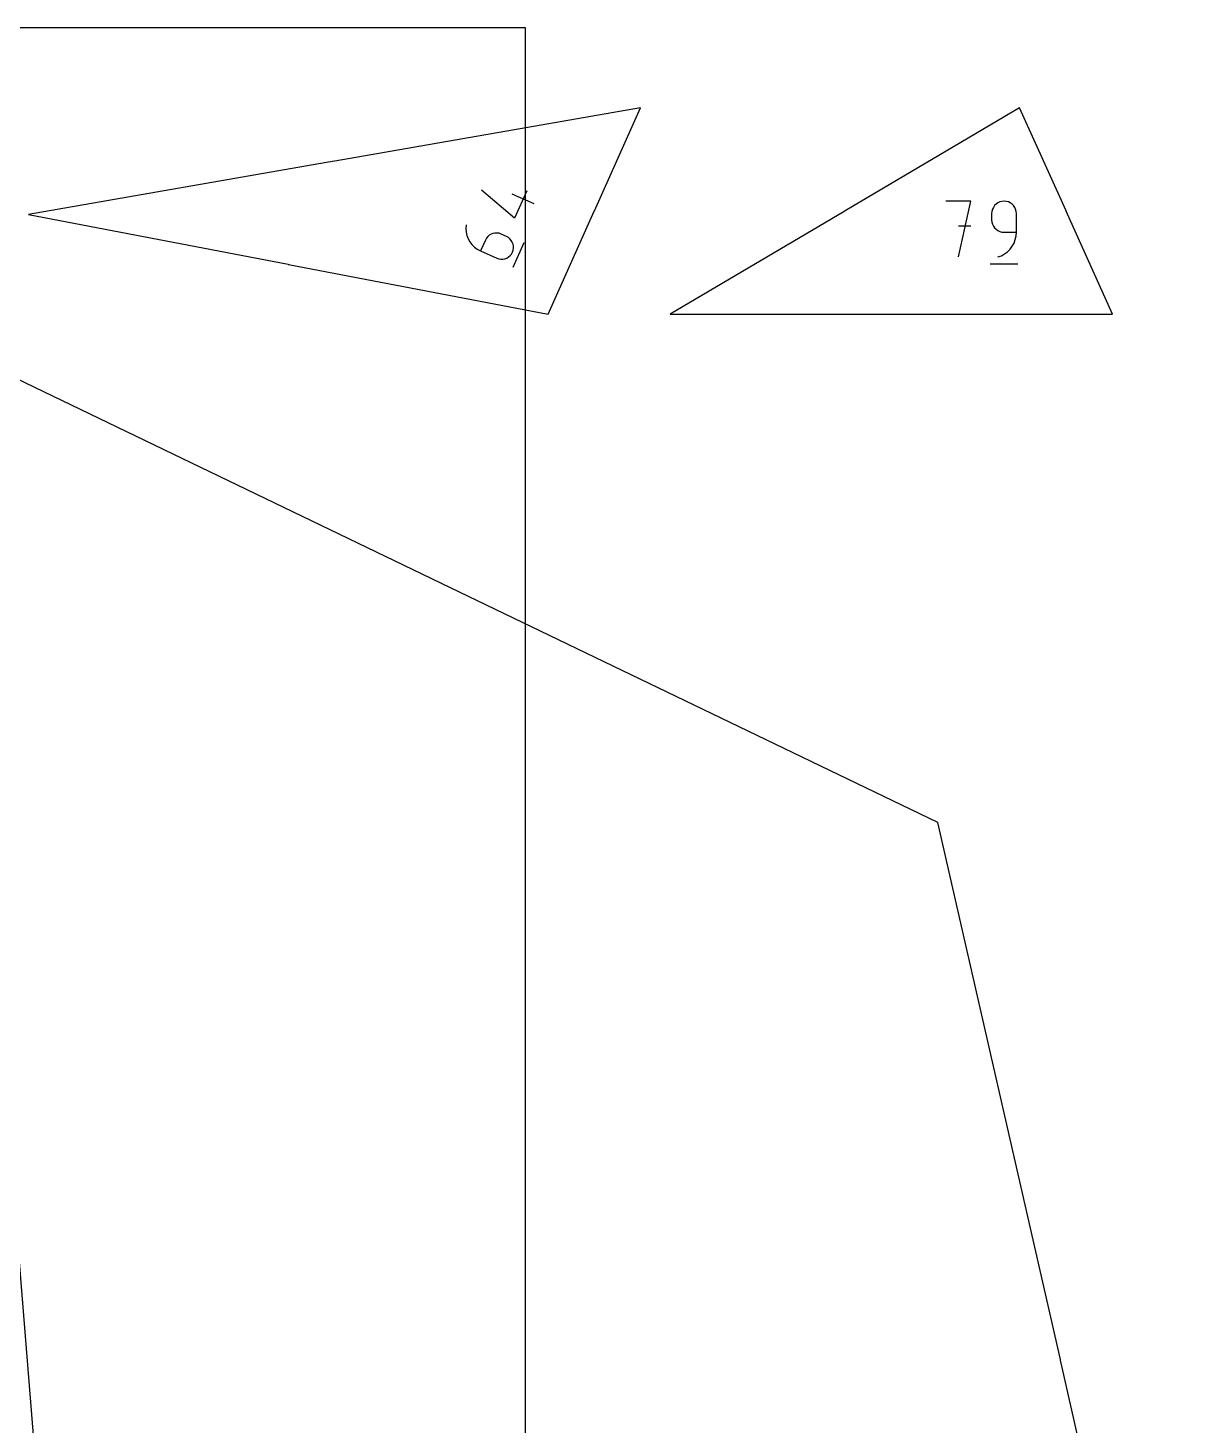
# Model space of a CAD drawing. Extents: x 0 to 270, y 0 to 297.
# Drawn here: x 147.1 to 269.9, y 148.5 to 296.9 of the extents above; entities that cross this region are included whole.
import ezdxf

# ---------------------------------------------------------------- set-up
doc = ezdxf.new("R2010")
doc.units = 0

msp = doc.modelspace()

# ---------------------------------------------------------------- linework, layer by layer
at = {"layer": 'annotation', "color": 1}
for p, q in [((179.711271, 282.780956), (179.711226, 282.779943)), ((179.711226, 282.779943), (179.711329, 282.778916)), ((179.711458, 282.78194), (179.711271, 282.780956)), ((179.714663, 282.779497), (179.711329, 282.778916)), ((179.711329, 282.778916), (179.712199, 282.773925)), ((179.71178, 282.782881), (179.711458, 282.78194)), ((179.71223, 282.783767), (179.71178, 282.782881)), ((179.712199, 282.773925), (179.712199, 282.773925)), ((179.712199, 282.773925), (179.712358, 282.773335)), ((179.712801, 282.784582), (179.71223, 282.783767)), ((179.712358, 282.773335), (179.712611, 282.772798)), ((179.712611, 282.772798), (179.712949, 282.772321)), ((179.712691, 282.768638), (179.720198, 282.769948)), ((179.713486, 282.785315), (179.712801, 282.784582)), ((179.712949, 282.772321), (179.713359, 282.771912)), ((179.713359, 282.771912), (179.713832, 282.77158)), ((179.714278, 282.78595), (179.713486, 282.785315)), ((179.713832, 282.77158), (179.714354, 282.771332)), ((179.715171, 282.786475), (179.714278, 282.78595)), ((179.714354, 282.771332), (179.714917, 282.771176)), ((179.715272, 282.779548), (179.714663, 282.779497)), ((179.714917, 282.771176), (179.715507, 282.771119)), ((179.715171, 282.786475), (179.715171, 282.786475)), ((179.715863, 282.779492), (179.715272, 282.779548)), ((179.715507, 282.771119), (179.716115, 282.771169)), ((179.716425, 282.779337), (179.715863, 282.779492)), ((179.716115, 282.771169), (179.716705, 282.771328)), ((179.716115, 282.771169), (179.716115, 282.771169)), ((179.716948, 282.77909), (179.716425, 282.779337)), ((179.716705, 282.771328), (179.717243, 282.771581)), ((179.717419, 282.778759), (179.716948, 282.77909)), ((179.717243, 282.771581), (179.717719, 282.771919)), ((179.717829, 282.778352), (179.717419, 282.778759)), ((179.717719, 282.771919), (179.718127, 282.772329)), ((179.718166, 282.777876), (179.717829, 282.778352)), ((179.718127, 282.772329), (179.718458, 282.772802)), ((179.718419, 282.777339), (179.718166, 282.777876)), ((179.718577, 282.776749), (179.718419, 282.777339)), ((179.718458, 282.772802), (179.718706, 282.773325)), ((179.718867, 282.775088), (179.718577, 282.776749)), ((179.718577, 282.776749), (179.718577, 282.776749)), ((179.718706, 282.773325), (179.718862, 282.773888)), ((179.718862, 282.773888), (179.718918, 282.774479)), ((179.718918, 282.774479), (179.718867, 282.775088)), ((198.86334, 276.719887), (195.336503, 279.67918)), ((200.922114, 278.224243), (198.613789, 279.256053)), ((200.153322, 279.605782), (198.86334, 276.719887)), ((247.332765, 278.512839), (244.697536, 278.512839)), ((246.015336, 272.586826), (247.332765, 278.512839)), ((249.637318, 277.654652), (249.57608, 277.431778)), ((249.734799, 277.859926), (249.637318, 277.654652)), ((249.864772, 278.043866), (249.734799, 277.859926)), ((250.023488, 278.202737), (249.864772, 278.043866)), ((250.207196, 278.332805), (250.023488, 278.202737)), ((250.412147, 278.430334), (250.207196, 278.332805)), ((250.63459, 278.49159), (250.412147, 278.430334)), ((250.870776, 278.512839), (250.63459, 278.49159)), ((251.107451, 278.49159), (250.870776, 278.512839)), ((250.870776, 278.512839), (250.870776, 278.512839)), ((251.330154, 278.430334), (251.107451, 278.49159)), ((251.535182, 278.332805), (251.330154, 278.430334)), ((251.718828, 278.202737), (251.535182, 278.332805)), ((251.877391, 278.043866), (251.718828, 278.202737)), ((252.007165, 277.859926), (251.877391, 278.043866)), ((252.104447, 277.654652), (252.007165, 277.859926)), ((252.165533, 277.431778), (252.104447, 277.654652)), ((207.316651, 277.471779), (207.316626, 277.471494)), ((207.316626, 277.471494), (207.316649, 277.471208)), ((207.316649, 277.471208), (207.316721, 277.470928)), ((207.316723, 277.472057), (207.316651, 277.471779)), ((207.316721, 277.470928), (207.316843, 277.470661)), ((207.316842, 277.47232), (207.316723, 277.472057)), ((207.317007, 277.472561), (207.316842, 277.47232)), ((207.316843, 277.470661), (207.317015, 277.470413)), ((207.317218, 277.472775), (207.317007, 277.472561)), ((207.317015, 277.470413), (207.317015, 277.470413)), ((207.317015, 277.470413), (207.317819, 277.469544)), ((207.317318, 277.472853), (207.317218, 277.472775)), ((207.317218, 277.472775), (207.317218, 277.472775)), ((207.317423, 277.472923), (207.317318, 277.472853)), ((207.317532, 277.472984), (207.317423, 277.472923)), ((207.317644, 277.473037), (207.317532, 277.472984)), ((207.31776, 277.473082), (207.317644, 277.473037)), ((207.317879, 277.473117), (207.31776, 277.473082)), ((207.317819, 277.469544), (207.3187, 277.468767)), ((207.317999, 277.473144), (207.317879, 277.473117)), ((207.318122, 277.473162), (207.317999, 277.473144)), ((207.318247, 277.473171), (207.318122, 277.473162)), ((207.320662, 277.484571), (207.318196, 277.479055)), ((207.319432, 277.473149), (207.318247, 277.473171)), ((207.318247, 277.473171), (207.318247, 277.473171)), ((207.3187, 277.468767), (207.319649, 277.468088)), ((207.320599, 277.473008), (207.319432, 277.473149)), ((207.319649, 277.468088), (207.320658, 277.46751)), ((207.321739, 277.472752), (207.320599, 277.473008)), ((207.320658, 277.46751), (207.321719, 277.467036)), ((207.321357, 277.482424), (207.321305, 277.481607)), ((207.321305, 277.481607), (207.32137, 277.480807)), ((207.321357, 277.482424), (207.321357, 277.482424)), ((207.32137, 277.480807), (207.321547, 277.480033)), ((207.321547, 277.480033), (207.321829, 277.479297)), ((207.321719, 277.467036), (207.322823, 277.466669)), ((207.322843, 277.472385), (207.321739, 277.472752)), ((207.321829, 277.479297), (207.322211, 277.47861)), ((207.322211, 277.47861), (207.322686, 277.477982)), ((207.322686, 277.477982), (207.323249, 277.477424)), ((207.322823, 277.466669), (207.323963, 277.466415)), ((207.323904, 277.471911), (207.322843, 277.472385)), ((207.323249, 277.477424), (207.323893, 277.476946)), ((207.323893, 277.476946), (207.324613, 277.476559)), ((207.324913, 277.471333), (207.323904, 277.471911)), ((207.323963, 277.466415), (207.32513, 277.466275)), ((207.325708, 277.479009), (207.324613, 277.476559)), ((207.324613, 277.476559), (207.328292, 277.474915)), ((207.325862, 277.470655), (207.324913, 277.471333)), ((207.32513, 277.466275), (207.326317, 277.466255)), ((207.325944, 277.479431), (207.325708, 277.479009)), ((207.326744, 277.469881), (207.325862, 277.470655)), ((207.326243, 277.479794), (207.325944, 277.479431)), ((207.326595, 277.480094), (207.326243, 277.479794)), ((207.326317, 277.466255), (207.326442, 277.466264)), ((207.326317, 277.466255), (207.326317, 277.466255)), ((207.326442, 277.466264), (207.326565, 277.466282)), ((207.326565, 277.466282), (207.326687, 277.46631)), ((207.32699, 277.480328), (207.326595, 277.480094)), ((207.326687, 277.46631), (207.326806, 277.466346)), ((207.327549, 277.469013), (207.326744, 277.469881)), ((207.326806, 277.466346), (207.326922, 277.46639)), ((207.326922, 277.46639), (207.327034, 277.466442)), ((207.327417, 277.480491), (207.32699, 277.480328)), ((207.327034, 277.466442), (207.327141, 277.466503)), ((207.327141, 277.466503), (207.327243, 277.466571)), ((207.327243, 277.466571), (207.327339, 277.466647)), ((207.327339, 277.466647), (207.327553, 277.466862)), ((207.327339, 277.466647), (207.327339, 277.466647)), ((207.327868, 277.48058), (207.327417, 277.480491)), ((207.327722, 277.468765), (207.327549, 277.469013)), ((207.327549, 277.469013), (207.327549, 277.469013)), ((207.327553, 277.466862), (207.32772, 277.467104)), ((207.32772, 277.467104), (207.327841, 277.467368)), ((207.327845, 277.468497), (207.327722, 277.468765)), ((207.327841, 277.467368), (207.327915, 277.467645)), ((207.327917, 277.468217), (207.327845, 277.468497)), ((207.328331, 277.480591), (207.327868, 277.48058)), ((207.327915, 277.467645), (207.32794, 277.467931)), ((207.32794, 277.467931), (207.327917, 277.468217)), ((207.328292, 277.474915), (207.328292, 277.474915)), ((207.328292, 277.474915), (207.32875, 277.474757)), ((207.328797, 277.48052), (207.328331, 277.480591)), ((207.32875, 277.474757), (207.329216, 277.474685)), ((207.329255, 277.480362), (207.328797, 277.48052)), ((207.329216, 277.474685), (207.329679, 277.474696)), ((207.330482, 277.479814), (207.329255, 277.480362)), ((207.329255, 277.480362), (207.329255, 277.480362)), ((207.329679, 277.474696), (207.330129, 277.474784)), ((207.330129, 277.474784), (207.330557, 277.474947)), ((207.330905, 277.479577), (207.330482, 277.479814)), ((207.330557, 277.474947), (207.330952, 277.475181)), ((207.331269, 277.479278), (207.330905, 277.479577)), ((207.330952, 277.475181), (207.331304, 277.475481)), ((207.33157, 277.478926), (207.331269, 277.479278)), ((207.331304, 277.475481), (207.331603, 277.475845)), ((207.331804, 277.478531), (207.33157, 277.478926)), ((207.331603, 277.475845), (207.33184, 277.476268)), ((207.331967, 277.478103), (207.331804, 277.478531)), ((207.33184, 277.476268), (207.331997, 277.476725)), ((207.33184, 277.476268), (207.33184, 277.476268)), ((207.332057, 277.477653), (207.331967, 277.478103)), ((207.331997, 277.476725), (207.332068, 277.47719)), ((207.332068, 277.47719), (207.332057, 277.477653)), ((233.963633, 277.488949), (233.959015, 277.486223)), ((233.967455, 277.477202), (233.963633, 277.488949)), ((233.966363, 277.484325), (233.964054, 277.482962)), ((233.96957, 277.490467), (233.969484, 277.489686)), ((233.969484, 277.489686), (233.969508, 277.488899)), ((233.969508, 277.488899), (233.969645, 277.488119)), ((233.969765, 277.491231), (233.96957, 277.490467)), ((233.969645, 277.488119), (233.969894, 277.487356)), ((233.970067, 277.491964), (233.969765, 277.491231)), ((233.969894, 277.487356), (233.970257, 277.486624)), ((233.970476, 277.492656), (233.970067, 277.491964)), ((233.972563, 277.487986), (233.970257, 277.486624)), ((233.970257, 277.486624), (233.972295, 277.483173)), ((233.970991, 277.493293), (233.970476, 277.492656)), ((233.970991, 277.493293), (233.970991, 277.493293)), ((233.972295, 277.483173), (233.972295, 277.483173)), ((233.972295, 277.483173), (233.972577, 277.48278)), ((233.973, 277.488194), (233.972563, 277.487986)), ((233.972577, 277.48278), (233.972915, 277.482453)), ((233.972915, 277.482453), (233.973298, 277.482194)), ((233.973453, 277.488317), (233.973, 277.488194)), ((233.973298, 277.482194), (233.973716, 277.482007)), ((233.973913, 277.488359), (233.973453, 277.488317)), ((233.973716, 277.482007), (233.974159, 277.481893)), ((233.974368, 277.488323), (233.973913, 277.488359)), ((233.974136, 277.479396), (233.979328, 277.482462)), ((233.974159, 277.481893), (233.974615, 277.481855)), ((233.97481, 277.488209), (233.974368, 277.488323)), ((233.974615, 277.481855), (233.975075, 277.481896)), ((233.975227, 277.488022), (233.97481, 277.488209)), ((233.975075, 277.481896), (233.975528, 277.482019)), ((233.975609, 277.487764), (233.975227, 277.488022)), ((233.975528, 277.482019), (233.975964, 277.482226)), ((233.975947, 277.487437), (233.975609, 277.487764)), ((233.976228, 277.487045), (233.975947, 277.487437)), ((233.975964, 277.482226), (233.976357, 277.482508)), ((233.975964, 277.482226), (233.975964, 277.482226)), ((233.976907, 277.485896), (233.976228, 277.487045)), ((233.976228, 277.487045), (233.976228, 277.487045)), ((233.976357, 277.482508), (233.976683, 277.482846)), ((233.976683, 277.482846), (233.976942, 277.483229)), ((233.977114, 277.485459), (233.976907, 277.485896)), ((233.976942, 277.483229), (233.977129, 277.483647)), ((233.977238, 277.485006), (233.977114, 277.485459)), ((233.977129, 277.483647), (233.977243, 277.484089)), ((233.97728, 277.484545), (233.977238, 277.485006)), ((233.977243, 277.484089), (233.97728, 277.484545)), ((249.57608, 277.431778), (249.554834, 277.195039)), ((249.554834, 277.195039), (249.554834, 276.536139)), ((249.554834, 276.536139), (249.554834, 276.536139)), ((249.554834, 276.536139), (249.57608, 276.299412)), ((249.57608, 276.299412), (249.637318, 276.076572)), ((252.186718, 277.195039), (252.165533, 277.431778)), ((252.186718, 275.21871), (252.186718, 277.195039)), ((252.186718, 277.195039), (252.186718, 277.195039)), ((257.463571, 277.483522), (257.46356, 277.482939)), ((257.46356, 277.482939), (257.463652, 277.482353)), ((257.46368, 277.48409), (257.463571, 277.483522)), ((257.463652, 277.482353), (257.463852, 277.481777)), ((257.463884, 277.484629), (257.46368, 277.48409)), ((257.463852, 277.481777), (257.463852, 277.481777)), ((257.463852, 277.481777), (257.464151, 277.481246)), ((257.464176, 277.485127), (257.463884, 277.484629)), ((257.464151, 277.481246), (257.464529, 277.480788)), ((257.464553, 277.485572), (257.464176, 277.485127)), ((257.464529, 277.480788), (257.464973, 277.48041)), ((257.465011, 277.485951), (257.464553, 277.485572)), ((257.464973, 277.48041), (257.465471, 277.480116)), ((257.465543, 277.486251), (257.465011, 277.485951)), ((257.465471, 277.480116), (257.466009, 277.479912)), ((257.46708, 277.486943), (257.465543, 277.486251)), ((257.465543, 277.486251), (257.465543, 277.486251)), ((257.466009, 277.479912), (257.466577, 277.4798)), ((257.466577, 277.4798), (257.46716, 277.479788)), ((257.467657, 277.487144), (257.46708, 277.486943)), ((257.46716, 277.479788), (257.467746, 277.47988)), ((257.468244, 277.487236), (257.467657, 277.487144)), ((257.467746, 277.47988), (257.468323, 277.48008)), ((257.468828, 277.487224), (257.468244, 277.487236)), ((257.468323, 277.48008), (257.469861, 277.480773)), ((257.469397, 277.487113), (257.468828, 277.487224)), ((257.469937, 277.486909), (257.469397, 277.487113)), ((257.469861, 277.480773), (257.470393, 277.481072)), ((257.469861, 277.480773), (257.469861, 277.480773)), ((257.470436, 277.486616), (257.469937, 277.486909)), ((257.470393, 277.481072), (257.470851, 277.481451)), ((257.470881, 277.486238), (257.470436, 277.486616)), ((257.470851, 277.481451), (257.471229, 277.481897)), ((257.47126, 277.485781), (257.470881, 277.486238)), ((257.471229, 277.481897), (257.471523, 277.482396)), ((257.471559, 277.48525), (257.47126, 277.485781)), ((257.47128, 277.486996), (257.471268, 277.486412)), ((257.471268, 277.486412), (257.471359, 277.485826)), ((257.471391, 277.487564), (257.47128, 277.486996)), ((257.471359, 277.485826), (257.471559, 277.48525)), ((257.471596, 277.488104), (257.471391, 277.487564)), ((257.471523, 277.482396), (257.471728, 277.482935)), ((257.471759, 277.484673), (257.471559, 277.48525)), ((257.471559, 277.48525), (257.471559, 277.48525)), ((257.471559, 277.48525), (257.471559, 277.48525)), ((257.471559, 277.48525), (257.471859, 277.484719)), ((257.47189, 277.488603), (257.471596, 277.488104)), ((257.471728, 277.482935), (257.471839, 277.483503)), ((257.471851, 277.484087), (257.471759, 277.484673)), ((257.471839, 277.483503), (257.471851, 277.484087)), ((257.471859, 277.484719), (257.472237, 277.484262)), ((257.472268, 277.489049), (257.47189, 277.488603)), ((257.472237, 277.484262), (257.472682, 277.483884)), ((257.472726, 277.489428), (257.472268, 277.489049)), ((257.472682, 277.483884), (257.473181, 277.483591)), ((257.473259, 277.489728), (257.472726, 277.489428)), ((257.473181, 277.483591), (257.473722, 277.483387)), ((257.473834, 277.489927), (257.473259, 277.489728)), ((257.473259, 277.489728), (257.473259, 277.489728)), ((257.473722, 277.483387), (257.47429, 277.483276)), ((257.474419, 277.490018), (257.473834, 277.489927)), ((257.47429, 277.483276), (257.474874, 277.483264)), ((257.475002, 277.490005), (257.474419, 277.490018)), ((257.474874, 277.483264), (257.475462, 277.483356)), ((257.475569, 277.489895), (257.475002, 277.490005)), ((257.475462, 277.483356), (257.476039, 277.483557)), ((257.476108, 277.48969), (257.475569, 277.489895)), ((257.476039, 277.483557), (257.476569, 277.483855)), ((257.476039, 277.483557), (257.476039, 277.483557)), ((257.476607, 277.489397), (257.476108, 277.48969)), ((257.476569, 277.483855), (257.477025, 277.484233)), ((257.477052, 277.489019), (257.476607, 277.489397)), ((257.477025, 277.484233), (257.477402, 277.484678)), ((257.477431, 277.488562), (257.477052, 277.489019)), ((257.477402, 277.484678), (257.477695, 277.485177)), ((257.47773, 277.48803), (257.477431, 277.488562)), ((257.477695, 277.485177), (257.477899, 277.485716)), ((257.47793, 277.487454), (257.47773, 277.48803)), ((257.47773, 277.48803), (257.47773, 277.48803)), ((257.477899, 277.485716), (257.47801, 277.486284)), ((257.478021, 277.486868), (257.47793, 277.487454)), ((257.47801, 277.486284), (257.478021, 277.486868)), ((193.693249, 276.002955), (193.669424, 275.616903)), ((193.669424, 275.616903), (193.700838, 275.238835)), ((193.693249, 276.002955), (193.693249, 276.002955)), ((193.700838, 275.238835), (193.784698, 274.873737)), ((193.784698, 274.873737), (193.91821, 274.526594)), ((196.000768, 274.759593), (195.860033, 274.588149)), ((196.166253, 274.901373), (196.000768, 274.759593)), ((196.351813, 275.01168), (196.166253, 274.901373)), ((196.552775, 275.088707), (196.351813, 275.01168)), ((196.764465, 275.130645), (196.552775, 275.088707)), ((196.982208, 275.135685), (196.764465, 275.130645)), ((197.201331, 275.102018), (196.982208, 275.135685)), ((197.41716, 275.027837), (197.201331, 275.102018)), ((197.992122, 274.770831), (197.41716, 275.027837)), ((197.41716, 275.027837), (197.41716, 275.027837)), ((198.191441, 274.659444), (197.992122, 274.770831)), ((198.362937, 274.518506), (198.191441, 274.659444)), ((247.332765, 275.873894), (246.015336, 275.873894)), ((249.637318, 276.076572), (249.734799, 275.871347)), ((249.734799, 275.871347), (249.864772, 275.687466)), ((249.864772, 275.687466), (250.023488, 275.528657)), ((250.023488, 275.528657), (250.207196, 275.398648)), ((250.207196, 275.398648), (250.412147, 275.301168)), ((250.412147, 275.301168), (250.63459, 275.239946)), ((250.63459, 275.239946), (250.870776, 275.21871)), ((250.870776, 275.21871), (252.186718, 275.21871)), ((252.072556, 274.435119), (252.157582, 274.819159)), ((252.157582, 274.819159), (252.186718, 275.21871)), ((193.91821, 274.526594), (194.098582, 274.202392)), ((194.098582, 274.202392), (194.323022, 273.906115)), ((194.323022, 273.906115), (194.588736, 273.642748)), ((194.588736, 273.642748), (194.892932, 273.417278)), ((194.892932, 273.417278), (195.232816, 273.234688)), ((195.748722, 274.388851), (195.232816, 273.234688)), ((195.232816, 273.234688), (196.960312, 272.462506)), ((195.860033, 274.588149), (195.748722, 274.388851)), ((198.504793, 274.352727), (198.362937, 274.518506)), ((198.615191, 274.166817), (198.504793, 274.352727)), ((198.692314, 273.965488), (198.615191, 274.166817)), ((198.631684, 273.100181), (198.705845, 273.316085)), ((198.734342, 273.753449), (198.692314, 273.965488)), ((198.700848, 271.511057), (199.862472, 274.109797)), ((198.705845, 273.316085), (198.739459, 273.535411)), ((198.739459, 273.535411), (198.734342, 273.753449)), ((251.244925, 273.150658), (251.517822, 273.424359)), ((251.517822, 273.424359), (251.749106, 273.732889)), ((251.749106, 273.732889), (251.935207, 274.071419)), ((251.935207, 274.071419), (252.072556, 274.435119)), ((174.801252, 271.80412), (174.801148, 271.802961)), ((174.801148, 271.802961), (174.801161, 271.801793)), ((174.801161, 271.801793), (174.801292, 271.800625)), ((174.801471, 271.805261), (174.801252, 271.80412)), ((174.801292, 271.800625), (174.801543, 271.799465)), ((174.801804, 271.806376), (174.801471, 271.805261)), ((174.801543, 271.799465), (174.801543, 271.799465)), ((174.801543, 271.799465), (174.80158, 271.799346)), ((174.80158, 271.799346), (174.801626, 271.79923)), ((174.801626, 271.79923), (174.80168, 271.799118)), ((174.80168, 271.799118), (174.801743, 271.79901)), ((174.801743, 271.79901), (174.801812, 271.798907)), ((174.802248, 271.807455), (174.801804, 271.806376)), ((174.801812, 271.798907), (174.801889, 271.79881)), ((174.801889, 271.79881), (174.801973, 271.79872)), ((174.801973, 271.79872), (174.802062, 271.798636)), ((174.802062, 271.798636), (174.802158, 271.798559)), ((174.802158, 271.798559), (174.802158, 271.798559)), ((174.802158, 271.798559), (174.802416, 271.798401)), ((174.802803, 271.80849), (174.802248, 271.807455)), ((174.802416, 271.798401), (174.80269, 271.798293)), ((174.80269, 271.798293), (174.802974, 271.798236)), ((174.803465, 271.809472), (174.802803, 271.80849)), ((174.802974, 271.798236), (174.803262, 271.798228)), ((174.803262, 271.798228), (174.803545, 271.798268)), ((174.803667, 271.809696), (174.803465, 271.809472)), ((174.803465, 271.809472), (174.803465, 271.809472)), ((174.803545, 271.798268), (174.803819, 271.798356)), ((174.803899, 271.809875), (174.803667, 271.809696)), ((174.803819, 271.798356), (174.804075, 271.798491)), ((174.804156, 271.810009), (174.803899, 271.809875)), ((174.804075, 271.798491), (174.804308, 271.798671)), ((174.804429, 271.810097), (174.804156, 271.810009)), ((174.804308, 271.798671), (174.80451, 271.798896)), ((174.804712, 271.810138), (174.804429, 271.810097)), ((174.80451, 271.798896), (174.80517, 271.799878)), ((174.80451, 271.798896), (174.80451, 271.798896)), ((174.804999, 271.810131), (174.804712, 271.810138)), ((174.805282, 271.810075), (174.804999, 271.810131)), ((174.80517, 271.799878), (174.805723, 271.800914)), ((174.805555, 271.80997), (174.805282, 271.810075)), ((174.805811, 271.809814), (174.805555, 271.80997)), ((174.805723, 271.800914), (174.806166, 271.801993)), ((174.805811, 271.809814), (174.805811, 271.809814)), ((174.80591, 271.809734), (174.805811, 271.809814)), ((174.806002, 271.809647), (174.80591, 271.809734)), ((174.806086, 271.809556), (174.806002, 271.809647)), ((174.806164, 271.809458), (174.806086, 271.809556)), ((174.806234, 271.809356), (174.806164, 271.809458)), ((174.806166, 271.801993), (174.806498, 271.803107)), ((174.806295, 271.809249), (174.806234, 271.809356)), ((174.806349, 271.809137), (174.806295, 271.809249)), ((174.806395, 271.809022), (174.806349, 271.809137)), ((174.806432, 271.808903), (174.806395, 271.809022)), ((174.806681, 271.807743), (174.806432, 271.808903)), ((174.806432, 271.808903), (174.806432, 271.808903)), ((174.806498, 271.803107), (174.806717, 271.804248)), ((174.80681, 271.806575), (174.806681, 271.807743)), ((174.806717, 271.804248), (174.806822, 271.805407)), ((174.806822, 271.805407), (174.80681, 271.806575)), ((174.811229, 271.796631), (174.812038, 271.796769)), ((174.811229, 271.796631), (174.811229, 271.796631)), ((174.811438, 271.804798), (174.811389, 271.804316)), ((174.811389, 271.804316), (174.811426, 271.803847)), ((174.811426, 271.803847), (174.811542, 271.8034)), ((174.81169, 271.806111), (174.811438, 271.804798)), ((174.811438, 271.804798), (174.811438, 271.804798)), ((174.811542, 271.8034), (174.811731, 271.802983)), ((174.811823, 271.806577), (174.81169, 271.806111)), ((174.811731, 271.802983), (174.811988, 271.802605)), ((174.812031, 271.807), (174.811823, 271.806577)), ((174.811988, 271.802605), (174.812306, 271.802275)), ((174.812305, 271.807373), (174.812031, 271.807)), ((174.812038, 271.796769), (174.812804, 271.797017)), ((174.818082, 271.809156), (174.812149, 271.810296)), ((174.812636, 271.807691), (174.812305, 271.807373)), ((174.812306, 271.802275), (174.812679, 271.802002)), ((174.813014, 271.807948), (174.812636, 271.807691)), ((174.812679, 271.802002), (174.813101, 271.801794)), ((174.812804, 271.797017), (174.813518, 271.797368)), ((174.813432, 271.808138), (174.813014, 271.807948)), ((174.813101, 271.801794), (174.813567, 271.801661)), ((174.81388, 271.808254), (174.813432, 271.808138)), ((174.813518, 271.797368), (174.81417, 271.797812)), ((174.813567, 271.801661), (174.816202, 271.801155)), ((174.81435, 271.808291), (174.81388, 271.808254)), ((174.81417, 271.797812), (174.814753, 271.798342)), ((174.814832, 271.808243), (174.81435, 271.808291)), ((174.814753, 271.798342), (174.815256, 271.798949)), ((174.815296, 271.808109), (174.814832, 271.808243)), ((174.814832, 271.808243), (174.814832, 271.808243)), ((174.815256, 271.798949), (174.815671, 271.799626)), ((174.815718, 271.807901), (174.815296, 271.808109)), ((174.815671, 271.799626), (174.81599, 271.800364)), ((174.816091, 271.807627), (174.815718, 271.807901)), ((174.81599, 271.800364), (174.816202, 271.801155)), ((174.816409, 271.807296), (174.816091, 271.807627)), ((174.816202, 271.801155), (174.81696, 271.805099)), ((174.816666, 271.806917), (174.816409, 271.807296)), ((174.816855, 271.806499), (174.816666, 271.806917)), ((174.816971, 271.806051), (174.816855, 271.806499)), ((174.81696, 271.805099), (174.817008, 271.805581)), ((174.81696, 271.805099), (174.81696, 271.805099)), ((174.817008, 271.805581), (174.816971, 271.806051)), ((196.960312, 272.462506), (196.960312, 272.462506)), ((196.960312, 272.462506), (197.176265, 272.388334)), ((197.176265, 272.388334), (197.395718, 272.354681)), ((197.395718, 272.354681), (197.613929, 272.359721)), ((197.613929, 272.359721), (197.82616, 272.401626)), ((197.82616, 272.401626), (198.027668, 272.478569)), ((198.027668, 272.478569), (198.213716, 272.588724)), ((198.213716, 272.588724), (198.379561, 272.730262)), ((198.379561, 272.730262), (198.520464, 272.901357)), ((198.520464, 272.901357), (198.631684, 273.100181)), ((198.631684, 273.100181), (198.631684, 273.100181)), ((249.390388, 271.846074), (252.353394, 271.846074)), ((250.212247, 272.586826), (250.588568, 272.727062)), ((250.212247, 272.586826), (250.212247, 272.586826)), ((250.588568, 272.727062), (250.933984, 272.916615)), ((250.933984, 272.916615), (251.244925, 273.150658)), ((238.899857, 266.520666), (238.899812, 266.520107)), ((238.899812, 266.520107), (238.899862, 266.519553)), ((238.899814, 266.531505), (238.906312, 266.531505)), ((238.900002, 266.521217), (238.899857, 266.520666)), ((238.899862, 266.519553), (238.900006, 266.519018)), ((238.90025, 266.52175), (238.900002, 266.521217)), ((238.900006, 266.519018), (238.900238, 266.518513)), ((238.900238, 266.518513), (238.900555, 266.518051)), ((238.900256, 266.521761), (238.90025, 266.52175)), ((238.90025, 266.52175), (238.90025, 266.52175)), ((238.900262, 266.521772), (238.900256, 266.521761)), ((238.900268, 266.521783), (238.900262, 266.521772)), ((238.900274, 266.521793), (238.900268, 266.521783)), ((238.90028, 266.521802), (238.900274, 266.521793)), ((238.900287, 266.521812), (238.90028, 266.521802)), ((238.900293, 266.521821), (238.900287, 266.521812)), ((238.9003, 266.52183), (238.900293, 266.521821)), ((238.900308, 266.521839), (238.9003, 266.52183)), ((238.906312, 266.531505), (238.900308, 266.521839)), ((238.900308, 266.521839), (238.900308, 266.521839)), ((238.900555, 266.518051), (238.900954, 266.517644)), ((238.900954, 266.517644), (238.901432, 266.517305)), ((238.901432, 266.517305), (238.901432, 266.517305)), ((238.901432, 266.517305), (238.901965, 266.517061)), ((238.901965, 266.517061), (238.902518, 266.516918)), ((238.902518, 266.516918), (238.903077, 266.516874)), ((238.903077, 266.516874), (238.90363, 266.516925)), ((238.90363, 266.516925), (238.904165, 266.517069)), ((238.904165, 266.517069), (238.90467, 266.517301)), ((238.90467, 266.517301), (238.905131, 266.51762)), ((238.905131, 266.51762), (238.905538, 266.51802)), ((238.905538, 266.51802), (238.905876, 266.518501)), ((238.905876, 266.518501), (238.906303, 266.519319)), ((238.9118, 266.531505), (238.9118, 266.516874)), ((238.9118, 266.516874), (238.915052, 266.520127)), ((191.046439, 237.90599), (191.049367, 237.90458)), ((191.049367, 237.90458), (191.049367, 237.90458)), ((191.049367, 237.90458), (191.049915, 237.904374)), ((191.049915, 237.904374), (191.050476, 237.904272)), ((191.049961, 237.913303), (191.052788, 237.919174)), ((191.052889, 237.911893), (191.049961, 237.913303)), ((191.050476, 237.904272), (191.051036, 237.904269)), ((191.051036, 237.904269), (191.051584, 237.904362)), ((191.051584, 237.904362), (191.052107, 237.904545)), ((191.052107, 237.904545), (191.052594, 237.904815)), ((191.052594, 237.904815), (191.05303, 237.905167)), ((191.052788, 237.919174), (191.058644, 237.916354)), ((191.053392, 237.911593), (191.052889, 237.911893)), ((191.05303, 237.905167), (191.053405, 237.905597)), ((191.053822, 237.911219), (191.053392, 237.911593)), ((191.053405, 237.905597), (191.053706, 237.906101)), ((191.053706, 237.906101), (191.054409, 237.90756)), ((191.054174, 237.910784), (191.053822, 237.911219)), ((191.054444, 237.910299), (191.054174, 237.910784)), ((191.054409, 237.90756), (191.054615, 237.908109)), ((191.054409, 237.90756), (191.054409, 237.90756)), ((191.054627, 237.909777), (191.054444, 237.910299)), ((191.054615, 237.908109), (191.054717, 237.908669)), ((191.05472, 237.909229), (191.054627, 237.909777)), ((191.054717, 237.908669), (191.05472, 237.909229)), ((191.06017, 237.899377), (191.06652, 237.912562)), ((191.06652, 237.912562), (191.062177, 237.911041)), ((256.857961, 155.391035), (256.862761, 155.392131)), ((256.860392, 155.380381), (256.859297, 155.385182)), ((256.859297, 155.385182), (256.867451, 155.382376)), ((256.860774, 155.389785), (256.859405, 155.395787)), ((256.859405, 155.395787), (256.868358, 155.395308)), ((256.867451, 155.382376), (256.867451, 155.382376)), ((256.867451, 155.382376), (256.867458, 155.382372)), ((256.867458, 155.382372), (256.867466, 155.382368)), ((256.867466, 155.382368), (256.867474, 155.382365)), ((256.867474, 155.382365), (256.867482, 155.382362)), ((256.867482, 155.382362), (256.86749, 155.382359)), ((256.86749, 155.382359), (256.867499, 155.382356)), ((256.867499, 155.382356), (256.867507, 155.382353)), ((256.867507, 155.382353), (256.867517, 155.382351)), ((256.867517, 155.382351), (256.867526, 155.382348)), ((256.867526, 155.382348), (256.867526, 155.382348)), ((256.867526, 155.382348), (256.867961, 155.382255)), ((256.867961, 155.382255), (256.868393, 155.382241)), ((256.868978, 155.387053), (256.868301, 155.38723)), ((256.868393, 155.382241), (256.868814, 155.382301)), ((256.868814, 155.382301), (256.869214, 155.382432)), ((256.86939, 155.386883), (256.868978, 155.387053)), ((256.869214, 155.382432), (256.869585, 155.382628)), ((256.869754, 155.386651), (256.86939, 155.386883)), ((256.869585, 155.382628), (256.869919, 155.382885)), ((256.870067, 155.386364), (256.869754, 155.386651)), ((256.869919, 155.382885), (256.870207, 155.383197)), ((256.870324, 155.38603), (256.870067, 155.386364)), ((256.870207, 155.383197), (256.870441, 155.383561)), ((256.87052, 155.385659), (256.870324, 155.38603)), ((256.870441, 155.383561), (256.870611, 155.383971)), ((256.870651, 155.385259), (256.87052, 155.385659)), ((256.870611, 155.383971), (256.870701, 155.384406)), ((256.870611, 155.383971), (256.870611, 155.383971)), ((256.870713, 155.384839), (256.870651, 155.385259)), ((256.870701, 155.384406), (256.870713, 155.384839))]:
    msp.add_line(p, q, dxfattribs=at)
at = {"layer": 'boundary', "color": 5}
for p, q in [((212.230274, 288.449659), (179.73983, 282.78304)), ((207.334674, 277.497413), (212.230274, 288.449659)), ((252.532014, 288.445623), (233.990516, 277.49782)), ((257.460366, 277.508064), (252.532014, 288.445623)), ((179.689785, 282.774312), (147.199341, 277.107694)), ((179.710444, 282.803699), (179.689785, 282.774312)), ((179.73983, 282.78304), (179.710444, 282.803699)), ((147.199341, 277.107694), (174.783898, 271.808034)), ((202.418343, 266.498789), (207.313943, 277.451035)), ((207.313943, 277.451035), (207.347497, 277.463859)), ((207.347497, 277.463859), (207.334674, 277.497413)), ((233.946772, 277.471992), (215.405274, 266.524189)), ((233.95573, 277.506778), (233.946772, 277.471992)), ((233.990516, 277.49782), (233.95573, 277.506778)), ((257.493958, 277.495341), (257.460366, 277.508064)), ((257.481235, 277.461748), (257.493958, 277.495341)), ((262.409588, 266.524189), (257.481235, 277.461748)), ((174.783898, 271.808034), (174.80405, 271.778298)), ((174.80405, 271.778298), (174.833786, 271.798449)), ((174.833786, 271.798449), (202.418343, 266.498789)), ((215.405274, 266.524189), (238.882031, 266.524189)), ((238.882031, 266.524189), (238.907431, 266.498789)), ((238.907431, 266.498789), (238.932831, 266.524189)), ((238.932831, 266.524189), (262.409588, 266.524189)), ((191.033596, 237.920296), (138.282834, 263.323789)), ((191.067502, 237.93216), (191.033596, 237.920296)), ((191.079365, 237.898254), (191.067502, 237.93216)), ((243.830128, 212.494761), (191.079365, 237.898254)), ((256.85845, 155.413805), (243.830128, 212.494761)), ((143.208925, 202.647976), (148.130906, 142.022795)), ((256.888865, 155.394693), (256.85845, 155.413805)), ((256.869754, 155.364278), (256.888865, 155.394693)), ((269.898076, 98.283322), (256.869754, 155.364278))]:
    msp.add_line(p, q, dxfattribs=at)
at = {"layer": 'frame', "color": 5}
for p, q in [((200, 296.926), (0, 296.926)), ((200, 0), (200, 296.926))]:
    msp.add_line(p, q, dxfattribs=at)

doc.saveas('drawing.dxf')
